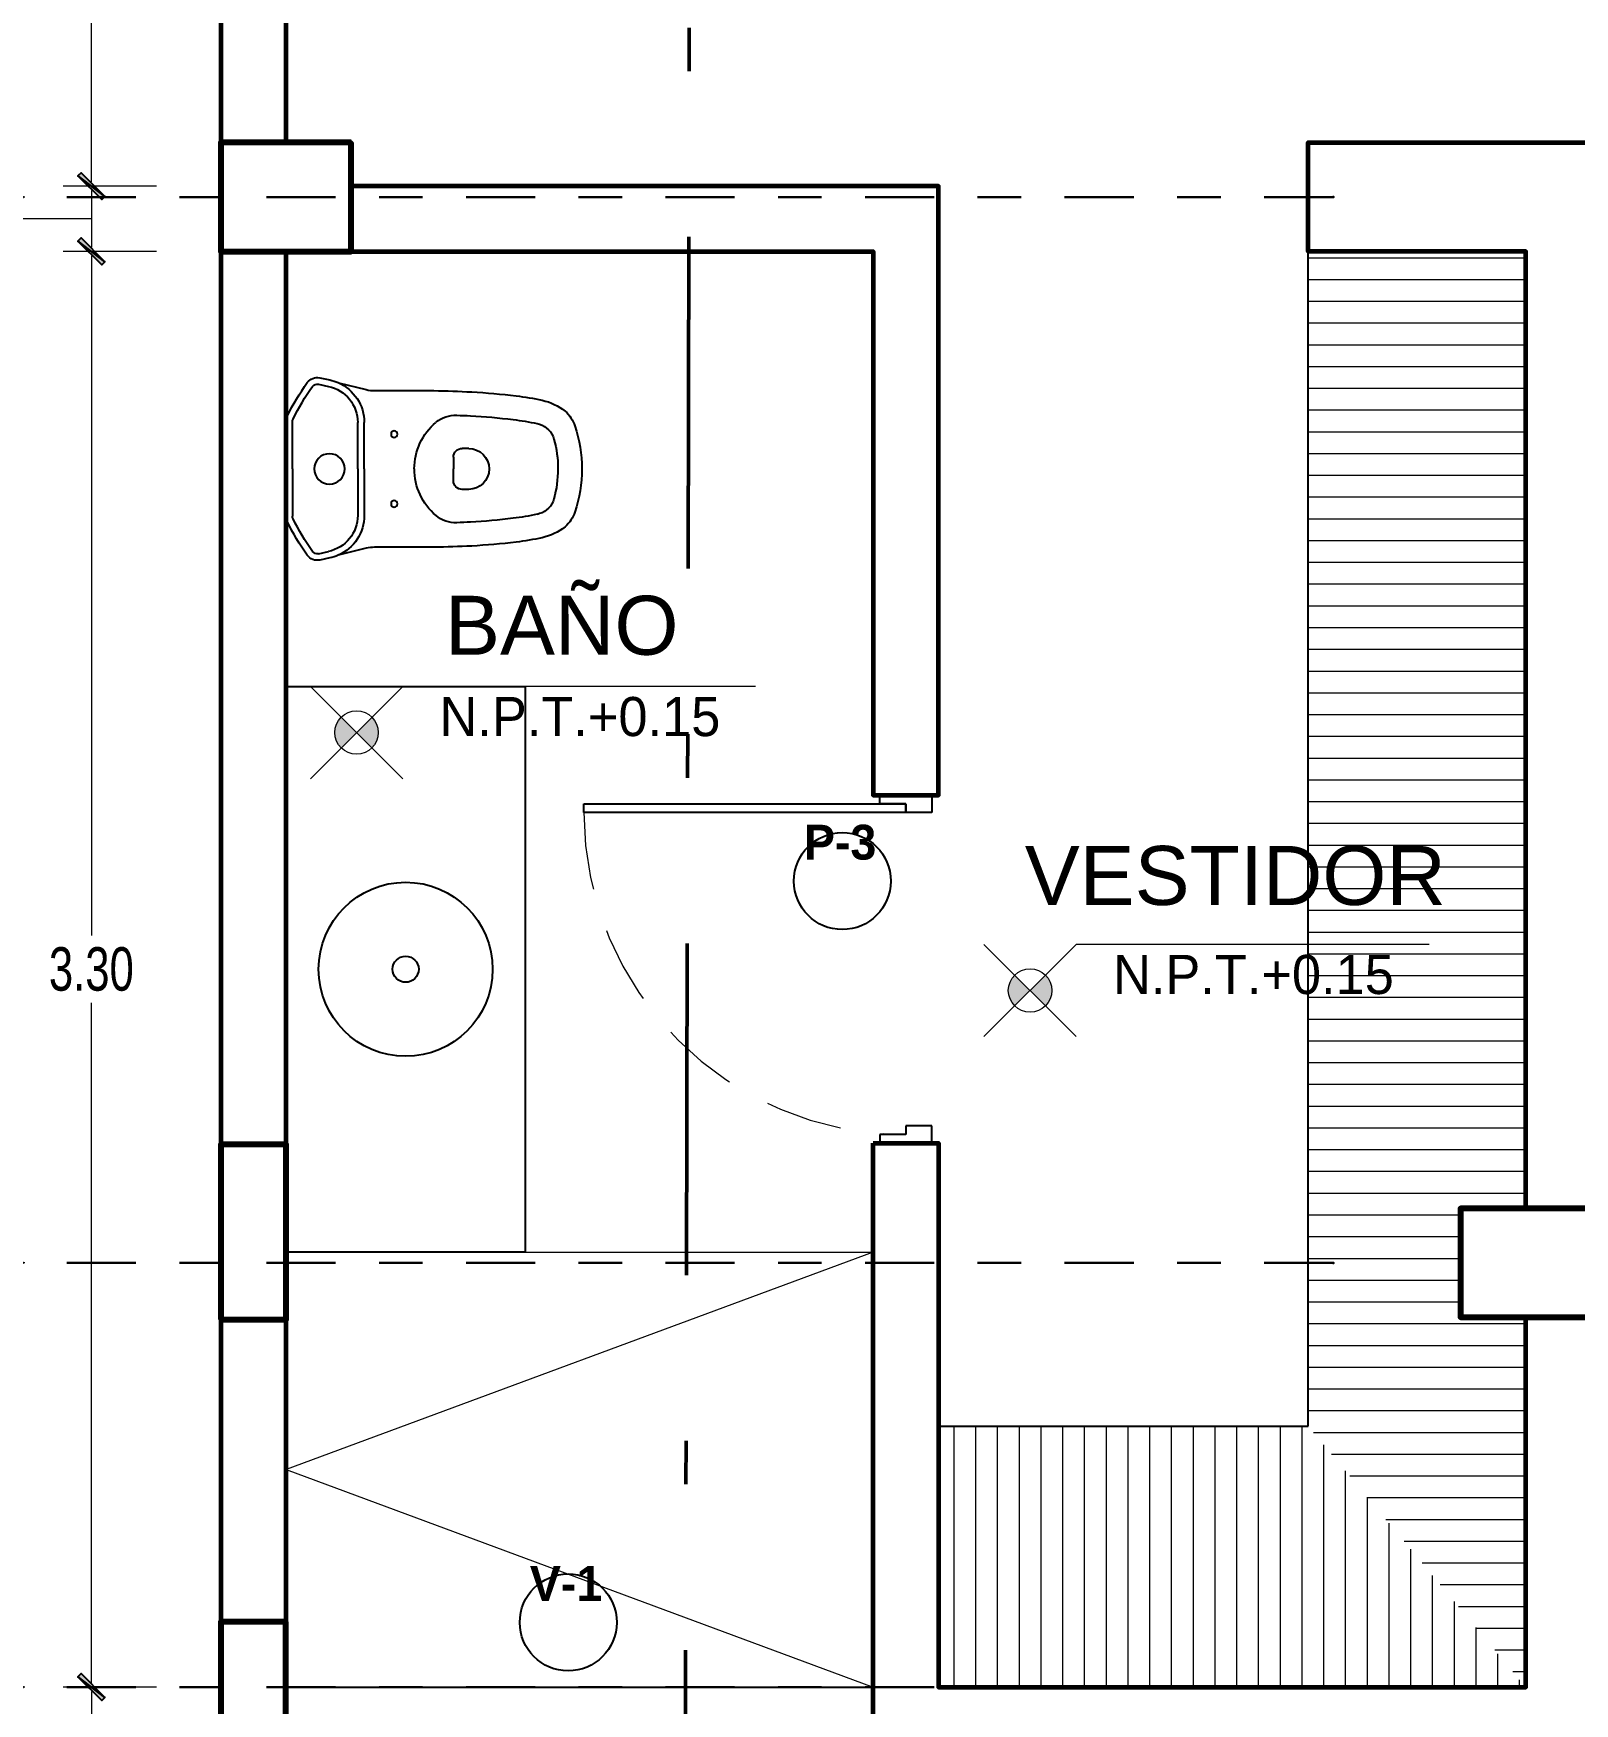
# Model space of a CAD drawing. Header units: millimetres. Extents: x 10610 to 10705, y -16613.7 to -16584.2.
# Drawn here: x 10614.485 to 10618.028, y -16604.931 to -16601.092 of the extents above; entities that cross this region are included whole.
import ezdxf
from ezdxf.enums import TextEntityAlignment as Align

# ---------------------------------------------------------------- set-up
doc = ezdxf.new("R2010")
doc.units = ezdxf.units.MM
for name, pattern in [('DASHDOTX2', [50.8, 25.4, -12.7, 0, -12.7]), ('HIDDEN', [0.375, 0.25, -0.125]), ('Punto & Rayas', [0.335139, 0.15875, -0.088194, 0, -0.088194])]:
    doc.linetypes.add(name, pattern=pattern)
for name, color, linetype, lineweight in [('0.6', 252, 'Continuous', 50), ('01_GRIS 250', 250, 'Continuous', 9), ('COLUMNAS', 6, 'Continuous', 20), ('p2', 53, 'Continuous', 20), ('TEXTO AMBIENTES', 7, 'Continuous', 9)]:
    doc.layers.add(name, color=color, linetype=linetype, lineweight=lineweight)
doc.layers.add('Nuevo_Estructura - Forjados', color=7, linetype='Continuous')
doc.layers.add('Nuevo_Estructura - Forjados_Pluma_Nº__209', color=7, linetype='Continuous', lineweight=30, true_color=0x3e4f7b)
doc.layers.add('Nuevo_Estructura - Forjados_Pluma_Nº__219', color=7, linetype='Continuous', lineweight=13, true_color=0x404b6a)
doc.styles.add('arial narrow', font='ARIALNI.TTF')
doc.styles.add('Estilo_Generado_1', font='arial.ttf')
doc.styles.add('mahico', font='GOTHIC.TTF', dxfattribs={"width": 0.75})
doc.styles.add('stylus', font='stylu.ttf')
doc.styles.add('TEXTO PRINCIPAL', font='swissek.ttf', dxfattribs={"height": 0.15})
doc.dimstyles.new('Copia de 50 P', dxfattribs={"dimtxt": 0.1, "dimasz": 0.01, "dimexe": 0.065, "dimexo": 0.0625, "dimgap": 0.025, "dimtad": 1, "dimtih": 1, "dimtoh": 1, "dimzin": 0, "dimdsep": 46, "dimtxsty": 'mahico', "dimblk": 'pa cotas', "dimcen": 0.09, "dimdle": 0.3, "dimclrd": 256, "dimclre": 256, "dimclrt": 256, "dimadec": 0, "dimazin": 0, "dimtfac": 1, "dimtofl": 0, "dimtmove": 0, "dimatfit": 3, "dimfxl": 0.15, "dimfxlon": 1, "dimtolj": 1, "dimtzin": 0, "dimlwd": 5, "dimlwe": 5, "dimarcsym": 0})

# ---------------------------------------------------------------- blocks, each defined once
blk = doc.blocks.new('ino')
at = {"extrusion": (-0.000695462, -1.32202e-15, 1)}
for p, q in [((2966.6062, 159.8284, -0.0001), (2966.6295, 159.8234, -0.0001)), ((2966.5469, 159.6336, -0.0001), (2966.5469, 159.7425, -0.0001)), ((2966.6969, 159.6336, 0), (2966.6969, 159.7403, 0)), ((2966.7119, 159.6336, 0), (2966.7119, 159.7403, 0)), ((2966.9519, 159.6806, 0.0002), (2966.9369, 159.6806, 0.0001)), ((2966.5469, 159.6336, -0.0001), (2966.5469, 159.5248, -0.0001)), ((2966.6969, 159.6336, 0), (2966.6969, 159.527, 0)), ((2966.7119, 159.6336, 0), (2966.7119, 159.527, 0)), ((2966.9169, 159.6606, 0.0001), (2966.9169, 159.6336, 0.0001)), ((2966.9169, 159.6066, 0.0001), (2966.9169, 159.6336, 0.0001)), ((2966.9519, 159.5866, 0.0002), (2966.9369, 159.5866, 0.0001)), ((2966.6062, 159.4389, -0.0001), (2966.6295, 159.4439, -0.0001))]:
    blk.add_line(p, q, dxfattribs=at)
at = {"extrusion": (-0.000695462, -1.32202e-15, 1), "elevation": -2.0633}
blk.add_lwpolyline([(2967.1731, 159.7668, 0.105815), (2967.1201, 159.7918, 0.021734), (2967.0601, 159.8018, 0.017071), (2966.9581, 159.8108, 0.008371), (2966.8711, 159.8138), (2966.7348, 159.8138, -0.060284), (2966.7157, 159.8161), (2966.6511, 159.832, 0.050432), (2966.6319, 159.8381), (2966.6086, 159.8431, 0.296342), (2966.5801, 159.8321, 0.045212), (2966.5339, 159.7546, 0.112247), (2966.5311, 159.7425), (2966.5311, 159.6336), (2966.5311, 159.5248, 0.112247), (2966.5339, 159.5127, 0.045212), (2966.5801, 159.4352, 0.296342), (2966.6086, 159.4243), (2966.6319, 159.4292, 0.049523), (2966.6508, 159.4352), (2966.652, 159.4356), (2966.7157, 159.4513, -0.060284), (2966.7348, 159.4536), (2966.8711, 159.4536, 0.008371), (2966.9581, 159.4566, 0.017071), (2967.0601, 159.4656, 0.021734), (2967.1201, 159.4756, 0.105815), (2967.1731, 159.5006, 0.128647), (2967.1951, 159.5346, 0.084162), (2967.2111, 159.6336, 0.083997), (2967.1951, 159.7328, 0.128647)], format="xyb", close=True, dxfattribs=at)
at = {"extrusion": (-0.000695462, -1.32202e-15, 1)}
for centre, radius in [((2966.7801, 159.7138, -2.0633), 0.0075), ((2966.6311, 159.6336, -2.0633), 0.035), ((2966.6311, 159.6336, -2.0633), 0.035), ((2966.7801, 159.5536, -2.0633), 0.0075)]:
    blk.add_circle(centre, radius, dxfattribs=at)
for centre, radius, start, end in [((2966.9847, 159.5384, -2.0633), 0.485, 144.0272, 154.382), ((2966.6028, 159.8157, -2.0633), 0.013, 78, 144.0272), ((2966.6111, 159.7403, -2.0633), 0.085, 0, 78), ((2966.6111, 159.7403, -2.0633), 0.1, 0, 66.4517), ((2966.5591, 159.7425, -2.0633), 0.013, 154.382, 180), ((2966.9211, 159.6873, -2.0633), 0.07, 87.777, 130.0983), ((2966.8251, 157.2142, -2.0633), 2.545, 87.0658, 87.777), ((2966.8774, 158.3129, -2.0633), 1.445, 83.0015, 86.9136), ((2966.9752, 159.1069, -2.0633), 0.645, 78.0475, 83.0279), ((2966.9666, 159.6336, -2.0633), 0.1404, 130.1762, 180.0038), ((2967.0882, 159.6554, -2.0633), 0.085, 72.2801, 76.8274), ((2967.0989, 159.6888, -2.0633), 0.05, 15.6837, 72.2801), ((2966.9361, 159.6606, -2.0633), 0.02, 90, 180), ((2966.9511, 159.6336, -2.0633), 0.047, 0, 90), ((2966.9097, 159.6359, -2.0633), 0.2464, 359.56, 15.6385), ((2966.9661, 159.6336, -2.0633), 0.14, 180, 229.9017), ((2966.9511, 159.6336, -2.0633), 0.047, 270, 0), ((2966.9112, 159.6313, -2.0633), 0.245, 344.3163, 0.4411), ((2966.9361, 159.6066, -2.0633), 0.02, 180, 270), ((2967.0989, 159.5785, -2.0633), 0.05, 287.7199, 344.3163), ((2966.5591, 159.5248, -2.0633), 0.013, 180, 205.618), ((2966.9847, 159.7289, -2.0633), 0.485, 205.618, 215.9728), ((2966.6111, 159.527, -2.0633), 0.085, 282, 0), ((2966.6111, 159.527, -2.0633), 0.1, 293.3405, 0), ((2966.9211, 159.58, -2.0633), 0.07, 229.9017, 272.223), ((2966.8251, 162.0532, -2.0633), 2.545, 272.223, 272.9342), ((2966.8774, 160.9544, -2.0633), 1.445, 273.0864, 276.9985), ((2966.9752, 160.1604, -2.0633), 0.645, 276.9721, 281.9525), ((2967.0882, 159.6119, -2.0633), 0.085, 283.1726, 287.7199), ((2966.6028, 159.4517, -2.0633), 0.013, 215.9728, 282)]:
    blk.add_arc(centre, radius, start, end, dxfattribs=at)
blk = doc.blocks.new('puertas sss')
at = {"color": 244, "true_color": 0x991b1e}
for p, q in [((2962.3499, 159.0169), (2962.2149, 159.0169)), ((2962.2149, 159.0169), (2962.2149, 158.9719)), ((2962.3499, 159.0169), (2962.2149, 159.0169)), ((2962.2824, 158.9719), (2962.2824, 158.9944)), ((2962.2824, 158.9944), (2962.3499, 158.9944)), ((2962.3499, 158.9944), (2962.3499, 159.0169)), ((2962.2149, 158.9719), (2962.2824, 158.9719)), ((2962.2149, 158.1169), (2962.2149, 158.1619)), ((2962.2149, 158.1619), (2962.2824, 158.1619)), ((2962.2824, 158.1619), (2962.2824, 158.1394)), ((2962.2824, 158.1394), (2962.2824, 158.1619)), ((2962.2824, 158.1619), (2963.1149, 158.1619)), ((2963.1149, 158.1619), (2963.1149, 158.1394)), ((2962.3499, 158.1169), (2962.2149, 158.1169)), ((2962.3499, 158.1169), (2962.2149, 158.1169)), ((2962.2824, 158.1394), (2962.3499, 158.1394)), ((2963.1149, 158.1394), (2962.2824, 158.1394)), ((2962.3499, 158.1394), (2962.3499, 158.1169))]:
    blk.add_line(p, q, dxfattribs=at)
at = {"color": 244, "linetype": 'HIDDEN', "lineweight": 9, "ltscale": 0.8, "true_color": 0x991b1e}
blk.add_arc((2962.2824, 158.1619), 0.8325, 0, 90, dxfattribs=at)
blk = doc.blocks.new('A$C25241A85')
at = {"layer": 'p2', "lineweight": 9}
h = blk.add_hatch(color=256, dxfattribs=at)
h.paths.add_polyline_path([(0.0707, 0.1414, 0.198912), (0.0561, 0.1061, 0.198912), (0.0707, 0.0707), (0.1061, 0.1061)])
h.paths.add_polyline_path([(0.1061, 0.1061), (0.1414, 0.0707, 0.198912), (0.1561, 0.1061, 0.198912), (0.1414, 0.1414)])
at = {"layer": 'p2'}
blk.add_line((0.2121, 0), (0, 0.2121), dxfattribs=at)
blk.add_lwpolyline([(1.0236, 0.2121), (0.2121, 0.2121), (0, 0)], dxfattribs=at)
blk.add_circle((0.1061, 0.1061), 0.05, dxfattribs=at)
blk = doc.blocks.new('hjygfvdc')
at = {"layer": '0.6', "linetype": 'DASHDOTX2', "ltscale": 0.03}
blk.add_line((3030.3432, 68.8445), (3030.3974, 92.8394), dxfattribs=at)
blk = doc.blocks.new('ERGERFREFRE')
at = {"layer": 'COLUMNAS', "color": 1, "lineweight": 80, "ltscale": 0.2}
for points in [[(10617.6207, -16641.8536), (10617.3207, -16641.8536), (10617.3207, -16642.1036), (10617.6207, -16642.1036)], [(10617.3211, -16644.5589), (10617.4711, -16644.5589), (10617.4711, -16644.1566), (10617.3211, -16644.1566)], [(10620.4707, -16644.3036), (10620.1707, -16644.3036), (10620.1707, -16644.5536), (10620.4707, -16644.5536)], [(10617.4707, -16645.2536), (10617.3207, -16645.2536), (10617.3207, -16645.5536), (10617.4707, -16645.5536)]]:
    blk.add_lwpolyline(points, close=True, dxfattribs=at)
blk = doc.blocks.new('Marcador de red estándar_2')
at = {"layer": 'Nuevo_Estructura - Forjados_Pluma_Nº__209', "color": 167, "linetype": 'Punto & Rayas', "lineweight": 30, "true_color": 0x3e4f7b}
blk.add_line((0.9423, 0), (4.5, 0), dxfattribs=at)
blk.add_point((0.9423, 0), dxfattribs=at)
blk.add_point((0.9423, 0), dxfattribs=at)
at = {"layer": 'Nuevo_Estructura - Forjados_Pluma_Nº__219', "color": 167, "lineweight": 13, "true_color": 0x404b6a, "style": 'Estilo_Generado_1'}
for tag, p in [('AC_MarkerText_1_0', (-4.7, -0.1675)), ('AC_MarkerText_1_1', (4.7, -0.1675))]:
    blk.add_attdef(tag, text='', height=0.175, rotation=180, dxfattribs=at).set_placement(p, align=Align.TOP_CENTER)
blk = doc.blocks.new('pa cotas')
h = blk.add_hatch(color=256)
h.paths.add_polyline_path([(2.38, 3.09), (-3.09, -2.38), (-2.38, -3.09)])
h.paths.add_polyline_path([(3.09, 2.38), (2.38, 3.09), (-2.38, -3.09)])
blk.add_line((-2.38, -3.09), (2.38, 3.09))
blk.add_lwpolyline([(3.09, 2.38), (2.38, 3.09), (-3.09, -2.38), (-2.38, -3.09)], close=True)
blk = doc.blocks.new('*D661')
at = {"lineweight": 5, "transparency": 16777216}
for p, q in [((10600.0027, -16565.7181), (10599.7877, -16565.7181)), ((10599.8527, -16565.7281), (10599.8527, -16566.0906)), ((10599.8527, -16566.6081), (10599.8527, -16566.2456)), ((10600.0027, -16566.6181), (10599.7877, -16566.6181))]:
    blk.add_line(p, q, dxfattribs=at)
at = {"layer": 'Defpoints', "color": 0, "transparency": 16777216}
for p in [(10600.4527, -16565.7181), (10599.8527, -16566.6181), (10600.4527, -16566.6181)]:
    blk.add_point(p, dxfattribs=at)
at = {"lineweight": 5, "transparency": 16777216, "xscale": 0.01, "yscale": 0.01, "zscale": 0.01}
for p, rotation in [((10599.8527, -16565.7181), 90), ((10599.8527, -16566.6181), 270)]:
    blk.add_blockref('pa cotas', p, dxfattribs=dict(at, rotation=rotation))
at = {"transparency": 16777216, "insert": (10599.8527, -16566.1681), "char_height": 0.1, "attachment_point": 5, "style": 'mahico'}
blk.add_mtext('\\A1;0.90', dxfattribs=at)
blk = doc.blocks.new('*D662')
at = {"lineweight": 5, "transparency": 16777216}
for p, q in [((10600.0027, -16566.6181), (10599.7877, -16566.6181)), ((10599.8527, -16566.6281), (10599.8527, -16567.7656)), ((10599.8527, -16569.0581), (10599.8527, -16567.9206)), ((10600.0027, -16569.0681), (10599.7877, -16569.0681))]:
    blk.add_line(p, q, dxfattribs=at)
at = {"layer": 'Defpoints', "color": 0, "transparency": 16777216}
for p in [(10600.4527, -16566.6181), (10599.8527, -16569.0681), (10600.4527, -16569.0681)]:
    blk.add_point(p, dxfattribs=at)
at = {"lineweight": 5, "transparency": 16777216, "xscale": 0.01, "yscale": 0.01, "zscale": 0.01}
for p, rotation in [((10599.8527, -16566.6181), 90), ((10599.8527, -16569.0681), 270)]:
    blk.add_blockref('pa cotas', p, dxfattribs=dict(at, rotation=rotation))
at = {"transparency": 16777216, "insert": (10599.8527, -16567.8431), "char_height": 0.1, "attachment_point": 5, "style": 'mahico'}
blk.add_mtext('\\A1;2.45', dxfattribs=at)
blk = doc.blocks.new('*D663')
at = {"lineweight": 5, "transparency": 16777216}
for p, q in [((10600.0027, -16569.0681), (10599.7877, -16569.0681)), ((10599.8527, -16569.0781), (10599.8527, -16569.4781)), ((10599.8527, -16570.0332), (10599.8527, -16569.6332)), ((10600.0027, -16570.0432), (10599.7877, -16570.0432))]:
    blk.add_line(p, q, dxfattribs=at)
at = {"layer": 'Defpoints', "color": 0, "transparency": 16777216}
for p in [(10600.4527, -16569.0681), (10599.8527, -16570.0432), (10600.4527, -16570.0432)]:
    blk.add_point(p, dxfattribs=at)
at = {"lineweight": 5, "transparency": 16777216, "xscale": 0.01, "yscale": 0.01, "zscale": 0.01}
for p, rotation in [((10599.8527, -16569.0681), 90), ((10599.8527, -16570.0432), 270)]:
    blk.add_blockref('pa cotas', p, dxfattribs=dict(at, rotation=rotation))
at = {"transparency": 16777216, "insert": (10599.8527, -16569.5556), "char_height": 0.1, "attachment_point": 5, "style": 'mahico'}
blk.add_mtext('\\A1;0.98', dxfattribs=at)
blk = doc.blocks.new('*D664')
at = {"lineweight": 5, "transparency": 16777216}
for p, q in [((10600.0027, -16570.0432), (10599.7877, -16570.0432)), ((10599.8527, -16570.0532), (10599.8527, -16571.0406)), ((10599.8527, -16572.1831), (10599.8527, -16571.1957)), ((10600.0027, -16572.1931), (10599.7877, -16572.1931))]:
    blk.add_line(p, q, dxfattribs=at)
at = {"layer": 'Defpoints', "color": 0, "transparency": 16777216}
for p in [(10600.4527, -16570.0432), (10599.8527, -16572.1931), (10600.4527, -16572.1931)]:
    blk.add_point(p, dxfattribs=at)
at = {"lineweight": 5, "transparency": 16777216, "xscale": 0.01, "yscale": 0.01, "zscale": 0.01}
for p, rotation in [((10599.8527, -16570.0432), 90), ((10599.8527, -16572.1931), 270)]:
    blk.add_blockref('pa cotas', p, dxfattribs=dict(at, rotation=rotation))
at = {"transparency": 16777216, "insert": (10599.8527, -16571.1181), "char_height": 0.1, "attachment_point": 5, "style": 'mahico'}
blk.add_mtext('\\A1;2.15', dxfattribs=at)
blk = doc.blocks.new('*D743')
at = {"lineweight": 5, "transparency": 16777216}
for p, q in [((10614.7681, -16597.4435), (10614.5531, -16597.4435)), ((10614.6181, -16597.4535), (10614.6181, -16599.366)), ((10614.6181, -16601.4335), (10614.6181, -16599.521)), ((10614.7681, -16601.4435), (10614.5531, -16601.4435))]:
    blk.add_line(p, q, dxfattribs=at)
at = {"layer": 'Defpoints', "color": 0, "transparency": 16777216}
for p in [(10615.0656, -16597.4435), (10614.6181, -16601.4435), (10615.2156, -16601.4435)]:
    blk.add_point(p, dxfattribs=at)
at = {"lineweight": 5, "transparency": 16777216, "xscale": 0.01, "yscale": 0.01, "zscale": 0.01}
for p, rotation in [((10614.6181, -16597.4435), 90), ((10614.6181, -16601.4435), 270)]:
    blk.add_blockref('pa cotas', p, dxfattribs=dict(at, rotation=rotation))
at = {"transparency": 16777216, "insert": (10614.6181, -16599.4435), "char_height": 0.1, "attachment_point": 5, "style": 'mahico'}
blk.add_mtext('\\A1;4.00', dxfattribs=at)
blk = doc.blocks.new('*D744')
at = {"lineweight": 5, "transparency": 16777216}
for p, q in [((10614.7681, -16601.4435), (10614.5531, -16601.4435)), ((10614.6181, -16601.4535), (10614.6181, -16601.5835)), ((10614.4356, -16601.5185), (10614.191, -16601.5185)), ((10614.6181, -16601.5185), (10614.4356, -16601.5185)), ((10614.7681, -16601.5935), (10614.5531, -16601.5935))]:
    blk.add_line(p, q, dxfattribs=at)
at = {"layer": 'Defpoints', "color": 0, "transparency": 16777216}
for p in [(10615.2156, -16601.4435), (10614.6181, -16601.5935), (10615.0656, -16601.5935)]:
    blk.add_point(p, dxfattribs=at)
at = {"lineweight": 5, "transparency": 16777216, "xscale": 0.01, "yscale": 0.01, "zscale": 0.01}
for p, rotation in [((10614.6181, -16601.4435), 90), ((10614.6181, -16601.5935), 270)]:
    blk.add_blockref('pa cotas', p, dxfattribs=dict(at, rotation=rotation))
at = {"transparency": 16777216, "insert": (10614.3133, -16601.441), "char_height": 0.1, "attachment_point": 5, "style": 'mahico'}
blk.add_mtext('\\A1;0.15', dxfattribs=at)
blk = doc.blocks.new('*D745')
at = {"lineweight": 5, "transparency": 16777216}
for p, q in [((10614.7681, -16601.5935), (10614.5531, -16601.5935)), ((10614.6181, -16601.6035), (10614.6181, -16603.166)), ((10614.6181, -16604.8835), (10614.6181, -16603.321)), ((10614.7681, -16604.8935), (10614.5531, -16604.8935))]:
    blk.add_line(p, q, dxfattribs=at)
at = {"layer": 'Defpoints', "color": 0, "transparency": 16777216}
for p in [(10615.0656, -16601.5935), (10614.6181, -16604.8935), (10615.0656, -16604.8935)]:
    blk.add_point(p, dxfattribs=at)
at = {"lineweight": 5, "transparency": 16777216, "xscale": 0.01, "yscale": 0.01, "zscale": 0.01}
for p, rotation in [((10614.6181, -16601.5935), 90), ((10614.6181, -16604.8935), 270)]:
    blk.add_blockref('pa cotas', p, dxfattribs=dict(at, rotation=rotation))
at = {"transparency": 16777216, "insert": (10614.6181, -16603.2435), "char_height": 0.1, "attachment_point": 5, "style": 'mahico'}
blk.add_mtext('\\A1;3.30', dxfattribs=at)
blk = doc.blocks.new('*D746')
at = {"lineweight": 5, "transparency": 16777216}
for p, q in [((10614.7681, -16604.8935), (10614.5531, -16604.8935)), ((10614.6181, -16604.9035), (10614.6181, -16605.0335)), ((10614.4356, -16604.9685), (10614.191, -16604.9685)), ((10614.6181, -16604.9685), (10614.4356, -16604.9685)), ((10614.7681, -16605.0435), (10614.5531, -16605.0435))]:
    blk.add_line(p, q, dxfattribs=at)
at = {"layer": 'Defpoints', "color": 0, "transparency": 16777216}
for p in [(10615.0656, -16604.8935), (10614.6181, -16605.0435), (10615.0656, -16605.0435)]:
    blk.add_point(p, dxfattribs=at)
at = {"lineweight": 5, "transparency": 16777216, "xscale": 0.01, "yscale": 0.01, "zscale": 0.01}
for p, rotation in [((10614.6181, -16604.8935), 90), ((10614.6181, -16605.0435), 270)]:
    blk.add_blockref('pa cotas', p, dxfattribs=dict(at, rotation=rotation))
at = {"transparency": 16777216, "insert": (10614.3133, -16604.891), "char_height": 0.1, "attachment_point": 5, "style": 'mahico'}
blk.add_mtext('\\A1;0.15', dxfattribs=at)
blk = doc.blocks.new('fdvfvfdvdf')
at = {"layer": 'Nuevo_Estructura - Forjados', "color": 8, "linetype": 'Continuous', "lineweight": 15, "rotation": 180}
for p in [(10603.9527, -16566.6181), (10603.9527, -16569.0681), (10603.9527, -16570.0432)]:
    blk.add_blockref('Marcador de red estándar_2', p, dxfattribs=at)
for base, p1, p2, picture, middle in [((10599.8527, -16566.6181), (10600.4527, -16565.7181), (10600.4527, -16566.6181), '*D661', (10599.8527, -16566.1681)), ((10599.8527, -16569.0681), (10600.4527, -16566.6181), (10600.4527, -16569.0681), '*D662', (10599.8527, -16567.8431)), ((10599.8527, -16570.0432), (10600.4527, -16569.0681), (10600.4527, -16570.0432), '*D663', (10599.8527, -16569.5556)), ((10599.8527, -16572.1931), (10600.4527, -16570.0432), (10600.4527, -16572.1931), '*D664', (10599.8527, -16571.1181))]:
    dim = blk.add_linear_dim(base=base, p1=p1, p2=p2, angle=270, dimstyle='Copia de 50 P', override={"dimtmove": 1})
    dim.commit()
    dim.dimension.update_dxf_attribs({"geometry": picture, "text_midpoint": middle})

msp = doc.modelspace()

# ---------------------------------------------------------------- hatches: boundary and pattern name
at = {"layer": '01_GRIS 250', "true_color": 0x939598}
h = msp.add_hatch(dxfattribs=at)
h.set_pattern_fill('AR-CONC', color=252, scale=0.0009, angle=1575, style=0)
h.set_pattern_definition([(185, (105.29396, -170.64377), (-0.1057980415, 0.1260851853), [0.017145, -0.188595]), (130, (105.29396, -170.64377), (-0.0991590557, -0.1440166078), [0.013716, -0.1508765258]), (235.4514447, (105.28515, -170.63326), (-0.2049570919, -0.0179314179), [0.0145710079, -0.1602812201]), (181.1842, (105.26164, -170.6761), (-0.1457580716, 0.199269219), [0.0257175, -0.2828925]), (231.6355576, (105.2495, -170.6595), (-0.3085440873, -0.0063779557), [0.0218565208, -0.2404220473]), (126.1841512, (105.26164, -170.6761), (-0.3085440873, -0.0063779557), [0.0205739704, -0.2263137587]), (156, (105.25355, -170.65185), (-0.0314056342, 0.1615679814), [0.017145, -0.188595]), (101, (105.25355, -170.65185), (-0.1565470739, -0.0778859339), [0.013716, -0.150876]), (206.451445, (105.25094, -170.63839), (-0.1879527084, 0.0836820467), [0.0145710079, -0.1602809438]), (172.5, (105.293964, -170.643767), (-0.0557760723, -0.05184492216), [0, -0.1490472, 0, -0.153162, 0, -0.1514475]), (142.5, (105.293964, -170.64377), (-0.10627830025, -0.0212307546), [0, -0.0873252, 0, -0.1456182, 0, -0.0577215]), (102.5, (105.33001, -170.679814), (-0.08264357602, 0.08993507673), [0, -0.05715, 0, -0.178308, 0, -0.236601]), (92.5, (105.34618, -170.69598), (-0.1104501536, 0.078087514), [0, -0.074295, 0, -0.1184148, 0, -0.168021])])
edge = h.paths.add_edge_path()
edge.add_spline(control_points=[(10615.0656, -16605.0646), (10615.1403, -16605.133), (10615.323, -16605.3003), (10615.0158, -16605.7549), (10615.5311, -16605.8141), (10615.6056, -16606.3704), (10616.0162, -16605.8305), (10616.3859, -16606.4755), (10616.5442, -16605.7499), (10617.24, -16605.9675), (10616.9448, -16605.4211), (10617.1411, -16605.2029), (10617.2656, -16605.0646)], knot_values=[0, 0, 0, 0, 0.277257, 0.678074, 1.056953, 1.392158, 1.772271, 2.187621, 2.614962, 3.107394, 3.4043, 3.917775, 3.917775, 3.917775, 3.917775], degree=3, periodic=0)
edge.add_line((10617.2656, -16605.0646), (10617.2656, -16605.0435))
edge.add_line((10617.2656, -16605.0435), (10615.0656, -16605.0435))
edge.add_line((10615.0656, -16605.0435), (10615.0656, -16605.0646))
edge = h.paths.add_edge_path()
edge.add_spline(control_points=[(10616.316, -16596.7778), (10616.3352, -16596.7786), (10616.3798, -16596.7906), (10616.4487, -16596.8079), (10616.4718, -16596.8135), (10616.5191, -16596.8161), (10616.5416, -16596.8157), (10616.5952, -16596.7956), (10616.6193, -16596.7753), (10616.6482, -16596.7335), (10616.6548, -16596.7132), (10616.6668, -16596.6605), (10616.6664, -16596.6314), (10616.6655, -16596.5732), (10616.6641, -16596.5447), (10616.6645, -16596.4878), (10616.6668, -16596.4603), (10616.6774, -16596.4183), (10616.6881, -16596.3973), (10616.7186, -16596.3446), (10616.7382, -16596.3171), (10616.7603, -16596.2513), (10616.7664, -16596.2204), (10616.7523, -16596.1513), (10616.7342, -16596.125), (10616.7027, -16596.0884), (10616.6874, -16596.0753), (10616.6523, -16596.0449), (10616.6344, -16596.0294), (10616.6164, -16596.0079), (10616.6122, -16596.0007), (10616.6008, -16595.9752), (10616.5952, -16595.959), (10616.5823, -16595.9184), (10616.5752, -16595.8931), (10616.5525, -16595.8446), (10616.5396, -16595.8218), (10616.4978, -16595.7838), (10616.4718, -16595.7705), (10616.4275, -16595.7585), (10616.4078, -16595.7573), (10616.3491, -16595.7575), (10616.3162, -16595.7639), (10616.2684, -16595.7679), (10616.252, -16595.7676), (10616.2281, -16595.7633), (10616.2127, -16595.7562), (10616.1698, -16595.7293), (10616.1458, -16595.7107), (10616.0943, -16595.6779), (10616.0686, -16595.6622), (10616.0039, -16595.6498), (10615.9695, -16595.6526), (10615.918, -16595.6719), (10615.8988, -16595.6857), (10615.8515, -16595.7262), (10615.8303, -16595.754), (10615.7886, -16595.8031), (10615.769, -16595.8239), (10615.7391, -16595.8465), (10615.7298, -16595.8509), (10615.695, -16595.8601), (10615.6724, -16595.863), (10615.6232, -16595.867), (10615.5972, -16595.8678), (10615.5489, -16595.8748), (10615.5274, -16595.8783), (10615.4752, -16595.905), (10615.4489, -16595.9311), (10615.4233, -16595.9871), (10615.4214, -16596.0137), (10615.4238, -16596.0584), (10615.428, -16596.0778), (10615.4456, -16596.1416), (10615.4641, -16596.1843), (10615.4992, -16596.2739), (10615.5159, -16596.3198), (10615.5363, -16596.41), (10615.5368, -16596.4515), (10615.5278, -16596.5393), (10615.5207, -16596.5784), (10615.5176, -16596.6433), (10615.5173, -16596.6674), (10615.5315, -16596.7177), (10615.5432, -16596.7424), (10615.5848, -16596.7828), (10615.6102, -16596.7939), (10615.6515, -16596.8046), (10615.6694, -16596.8057), (10615.7247, -16596.8064), (10615.7591, -16596.8013), (10615.8249, -16596.7951), (10615.8554, -16596.7939), (10615.892, -16596.7985), (10615.9019, -16596.8021), (10615.9119, -16596.8079), (10615.9151, -16596.8105), (10615.9314, -16596.8316), (10615.9413, -16596.8475), (10615.962, -16596.8808), (10615.9722, -16596.8977), (10616.0019, -16596.9323), (10616.0209, -16596.952), (10616.0793, -16596.9724), (10616.1093, -16596.9725), (10616.1527, -16596.9618), (10616.1688, -16596.953), (10616.2111, -16596.9254), (10616.2304, -16596.9048), (10616.2615, -16596.8707), (10616.273, -16596.8573), (10616.306, -16596.7992)], knot_values=[0.169282, 0.169282, 0.169282, 0.169282, 0.285148, 0.285148, 0.340777, 0.340777, 0.378398, 0.378398, 0.41602, 0.41602, 0.453641, 0.453641, 0.525716, 0.525716, 0.597792, 0.597792, 0.679588, 0.679588, 0.766701, 0.766701, 0.853813, 0.853813, 0.9026, 0.9026, 0.951387, 0.951387, 1.000173, 1.000173, 1.07513, 1.07513, 1.129496, 1.129496, 1.183861, 1.183861, 1.250501, 1.250501, 1.297794, 1.297794, 1.336259, 1.336259, 1.374725, 1.374725, 1.46389, 1.46389, 1.529097, 1.529097, 1.612717, 1.612717, 1.696336, 1.696336, 1.76135, 1.76135, 1.806867, 1.806867, 1.852384, 1.852384, 1.942343, 1.942343, 2.032301, 2.032301, 2.105817, 2.105817, 2.179334, 2.179334, 2.252202, 2.252202, 2.302252, 2.302252, 2.352303, 2.352303, 2.402353, 2.402353, 2.452404, 2.452404, 2.572181, 2.572181, 2.691957, 2.691957, 2.822991, 2.822991, 2.926567, 2.926567, 2.9821, 2.9821, 3.021752, 3.021752, 3.061404, 3.061404, 3.101056, 3.101056, 3.192131, 3.192131, 3.283205, 3.283205, 3.348363, 3.348363, 3.402944, 3.402944, 3.457525, 3.457525, 3.503507, 3.503507, 3.543061, 3.543061, 3.571354, 3.571354, 3.599647, 3.599647, 3.659125, 3.659125, 3.697724, 3.697724, 3.697724, 3.697724], degree=3, periodic=0)
edge.add_spline(control_points=[(10616.306, -16596.7992), (10616.3098, -16596.7902), (10616.3133, -16596.7828), (10616.316, -16596.7778)], knot_values=[0.018953, 0.018953, 0.018953, 0.018953, 0.05018, 0.05018, 0.05018, 0.05018], degree=3, periodic=0)
h = msp.add_hatch(dxfattribs=at)
h.set_pattern_fill('_USER', color=252, scale=0.05, pattern_type=0)
h.set_pattern_definition([(360, (10674.465373, -19774.658036), (3e-17, 0.05), [])])
h.paths.add_polyline_path([(10617.7656, -16603.7935), (10617.9156, -16603.7935), (10617.9156, -16601.5935), (10617.4156, -16601.5935), (10617.4156, -16604.2935), (10617.9156, -16604.8935), (10617.9156, -16604.0435), (10617.7656, -16604.0435)])
h = msp.add_hatch(dxfattribs=at)
h.set_pattern_fill('_USER', color=252, scale=0.05, angle=-90, pattern_type=0)
h.set_pattern_definition([(270, (7445.801587, -16661.25513), (0.05, -3e-17), [])])
h.paths.add_polyline_path([(10617.4156, -16604.2935), (10616.5656, -16604.2935), (10616.5656, -16604.8935), (10617.9156, -16604.8935)])

# ---------------------------------------------------------------- linework, layer by layer
for p, q in [((10614.9156, -16587.0435), (10614.9156, -16607.0435)), ((10615.0656, -16597.4435), (10615.0656, -16601.3435)), ((10615.2156, -16601.4435), (10616.5656, -16601.4435)), ((10616.5656, -16601.4435), (10616.5656, -16602.8435)), ((10617.4156, -16604.2935), (10617.4156, -16601.4435)), ((10617.4156, -16604.2935), (10617.4156, -16601.4435)), ((10615.0656, -16601.5935), (10615.0656, -16606.7219)), ((10615.0656, -16601.5935), (10616.4156, -16601.5935)), ((10616.4156, -16601.5935), (10616.4156, -16602.8435)), ((10617.4156, -16601.5935), (10617.5656, -16601.5935)), ((10617.5656, -16601.5935), (10617.9156, -16601.5935)), ((10617.9156, -16603.7935), (10617.9156, -16601.5935)), ((10615.0656, -16602.5935), (10615.6156, -16602.5935)), ((10615.6156, -16602.5935), (10615.6156, -16603.8935)), ((10616.4156, -16602.8435), (10616.5656, -16602.8435)), ((10616.4156, -16603.6435), (10616.4156, -16605.0435)), ((10616.4156, -16603.6435), (10616.5656, -16603.6435)), ((10616.5656, -16603.6435), (10616.5656, -16604.8935)), ((10615.0656, -16604.8935), (10615.0656, -16603.8935)), ((10615.6156, -16603.8935), (10615.0656, -16603.8935)), ((10617.9156, -16604.8935), (10617.9156, -16604.0435)), ((10616.5656, -16604.2935), (10617.4156, -16604.2935)), ((10615.0656, -16604.8935), (10616.4156, -16604.8935)), ((10615.0656, -16605.0435), (10615.0656, -16604.8935)), ((10616.5656, -16604.8935), (10617.9156, -16604.8935))]:
    msp.add_line(p, q)
at = {"color": 251, "lineweight": 9, "true_color": 0x636466}
msp.add_line((10615.0656, -16603.8935), (10616.4156, -16603.8935), dxfattribs=at)
at = {"lineweight": 60}
for points in [[(10614.9156, -16605.0435), (10615.0656, -16605.0435), (10615.0656, -16601.5935), (10616.4156, -16601.5935), (10616.4156, -16602.8435), (10616.5656, -16602.8435), (10616.5656, -16601.4435), (10615.2156, -16601.4435), (10615.2156, -16601.3435), (10615.0656, -16601.3435), (10615.0656, -16597.4435), (10615.2156, -16597.4435), (10615.2156, -16597.1935), (10614.9156, -16597.1935)], [(10616.4156, -16603.6435), (10616.5656, -16603.6435), (10616.5656, -16604.8935), (10617.9156, -16604.8935), (10617.9156, -16604.0435), (10617.7656, -16604.0435), (10617.7656, -16603.7935), (10617.9156, -16603.7935), (10617.9156, -16601.5935), (10617.4156, -16601.5935), (10617.4156, -16601.3435), (10618.4906, -16601.3435), (10618.4906, -16601.5935), (10618.0656, -16601.5935), (10618.0656, -16605.0435), (10617.4156, -16605.0435), (10617.4156, -16606.6919), (10617.2656, -16606.6919), (10617.2656, -16605.0435), (10616.4156, -16605.0435)]]:
    msp.add_lwpolyline(points, close=True, dxfattribs=at)
at = {"color": 251, "lineweight": 9, "true_color": 0x636466}
msp.add_lwpolyline([(10616.4156, -16603.8935), (10615.0656, -16604.3935), (10616.4156, -16604.8935)], dxfattribs=at)
for centre, radius in [((10616.3446, -16603.0408), 0.1114), ((10615.3406, -16603.2435), 0.2), ((10615.3406, -16603.2435), 0.03), ((10615.7144, -16604.7448), 0.1114)]:
    msp.add_circle(centre, radius)

# ---------------------------------------------------------------- block references
at = {"lineweight": 70}
msp.add_blockref('hjygfvdc', (7585.632, -16677.6628), dxfattribs=at)
for name, p in [('fdvfvfdvdf', (14.4628, -34.8504)), ('ERGERFREFRE', (-2.4052, 40.5101)), ('A$C25241A85', (10615.1217, -16602.8056)), ('A$C25241A85', (10616.6701, -16603.3984))]:
    msp.add_blockref(name, p)
at = {"xscale": -1, "rotation": 180}
msp.add_blockref('ino', (7648.5337, -16442.4599, 0.0001), dxfattribs=at)
at = {"xscale": 0.8888888888906854, "yscale": 0.8888888888906854, "zscale": 0.8888888888906854, "rotation": 180}
msp.add_blockref('puertas sss', (13249.6305, -16462.2952), dxfattribs=at)

# ---------------------------------------------------------------- texts
at = {"style": 'TEXTO PRINCIPAL'}
for s, p in [('BAÑO', (10615.6996, -16602.4351)), ('VESTIDOR', (10617.2481, -16603.0279))]:
    msp.add_text(s, height=0.13558, dxfattribs=at).set_placement(p, align=Align.MIDDLE)
at = {"style": 'stylus'}
for p in [(10615.7413, -16602.6627), (10617.2897, -16603.2555)]:
    msp.add_text('N.P.T.+0.15', height=0.09, dxfattribs=at).set_placement(p, align=Align.MIDDLE_CENTER)
at = {"layer": 'TEXTO AMBIENTES', "char_height": 0.166359, "width": 0.164424, "attachment_point": 1, "style": 'arial narrow'}
for s, insert in [('{\\fCentury Gothic|b1|i0|c0|p34;\\H0.48089x;P-3\\fCentury Gothic|b1|i1|c0|p34;\\H2.0795x; }', (10616.2562, -16602.9114)), ('{\\fCentury Gothic|b1|i0|c0|p34;\\H0.48089x;V-1\\fCentury Gothic|b1|i1|c0|p34;\\H2.0795x; }', (10615.6261, -16604.6154))]:
    msp.add_mtext(s, dxfattribs=dict(at, insert=insert))

# ---------------------------------------------------------------- dimensions: what is measured, and where the dimension line sits
for base, p1, p2, picture, middle in [((10614.6181, -16601.4435), (10615.0656, -16597.4435), (10615.2156, -16601.4435), '*D743', (10614.6181, -16599.4435)), ((10614.6181, -16601.5935), (10615.2156, -16601.4435), (10615.0656, -16601.5935), '*D744', (10614.4106, -16601.441)), ((10614.6181, -16604.8935), (10615.0656, -16601.5935), (10615.0656, -16604.8935), '*D745', (10614.6181, -16603.2435)), ((10614.6181, -16605.0435), (10615.0656, -16604.8935), (10615.0656, -16605.0435), '*D746', (10614.4106, -16604.891))]:
    dim = msp.add_linear_dim(base=base, p1=p1, p2=p2, angle=90, dimstyle='Copia de 50 P', override={"dimtmove": 1})
    dim.commit()
    dim.dimension.update_dxf_attribs({"geometry": picture, "text_midpoint": middle})

doc.saveas('drawing.dxf')
